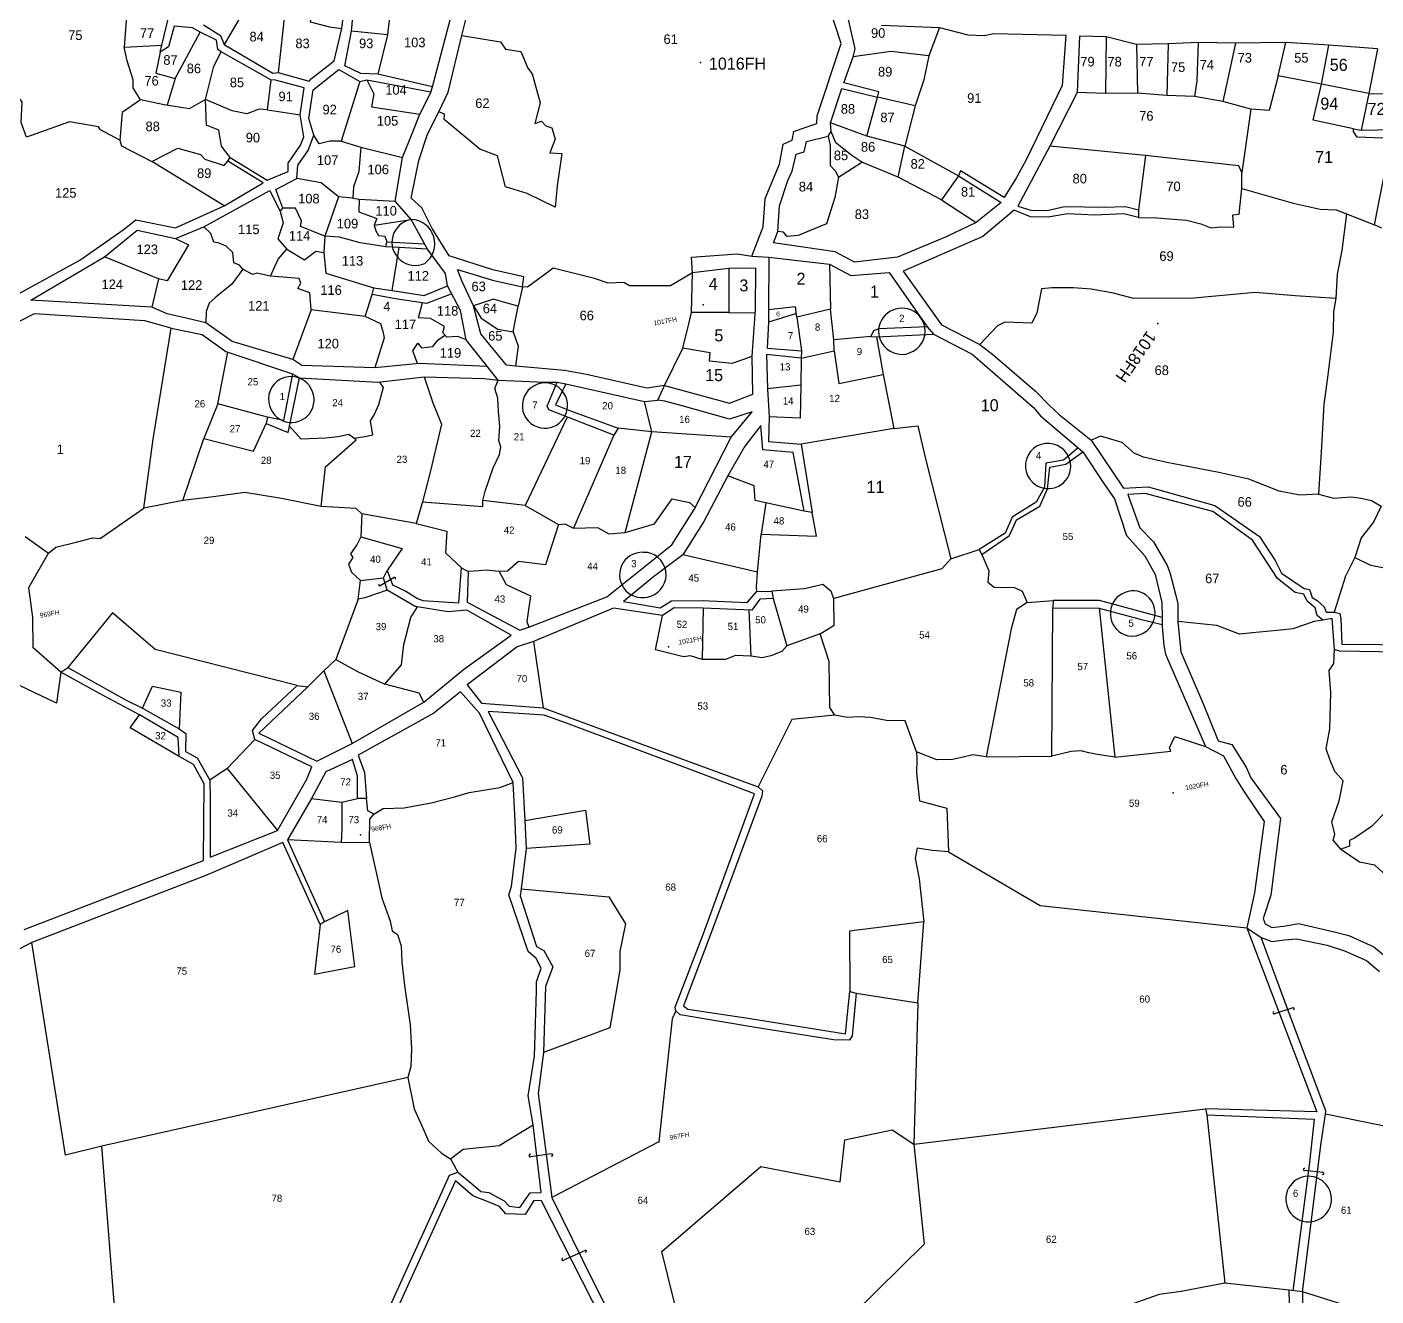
# Model space of a CAD drawing. Extents: x 149058 to 155632, y 177514 to 180719.
# Drawn here: x 153223 to 153784, y 178077 to 178605 of the extents above; entities that cross this region are included whole.
import ezdxf

# ---------------------------------------------------------------- set-up
doc = ezdxf.new("R2010")
doc.units = 0
doc.header["$MEASUREMENT"] = 0
for name, color, linetype in [('BORDER-B', 3, 'CONTINUOUS'), ('LINK', 4, 'CONTINUOUS'), ('NO', 1, 'CONTINUOUS'), ('PARCEL', 6, 'CONTINUOUS'), ('ROAD', 2, 'CONTINUOUS'), ('TRIG-P', 2, 'CONTINUOUS'), ('TRIG-T', 1, 'CONTINUOUS')]:
    doc.layers.add(name, color=color, linetype=linetype)

msp = doc.modelspace()

# ---------------------------------------------------------------- linework, layer by layer
at = {"layer": 'BORDER-B'}
for points in [[(153524.78, 178509.68), (153529.43, 178521.98), (153530.33, 178533.72), (153536.3, 178548), (153537.74, 178556.31), (153541.54, 178557.93), (153542.26, 178561.55), (153545.7, 178562.81), (153551.84, 178564.98), (153552.02, 178568.05), (153561.96, 178598.23), (153557.63, 178611.42)], [(153524.78, 178509.68), (153529.43, 178521.98), (153530.33, 178533.72), (153536.3, 178548), (153537.74, 178556.31), (153541.54, 178557.93), (153542.26, 178561.55), (153545.7, 178562.81), (153551.84, 178564.98), (153552.02, 178568.05), (153561.96, 178598.23), (153557.63, 178611.42)], [(153419.25, 178458.18), (153405.9, 178474.92), (153403.57, 178487.16), (153398.15, 178497.39), (153397.37, 178502.51), (153389.77, 178512.58), (153383.1, 178524.98), (153376.44, 178532.57), (153379.38, 178550.71), (153383.73, 178561.4), (153386.69, 178568.83), (153391.04, 178577.5), (153391.97, 178580.14), (153399.41, 178608.66)], [(153419.25, 178458.18), (153405.9, 178474.92), (153403.57, 178487.16), (153398.15, 178497.39), (153397.37, 178502.51), (153389.77, 178512.58), (153383.1, 178524.98), (153376.44, 178532.57), (153379.38, 178550.71), (153383.73, 178561.4), (153386.69, 178568.83), (153391.04, 178577.5), (153391.97, 178580.14), (153399.41, 178608.66)], [(153222.38, 178393.02), (153232.15, 178386.13), (153235.21, 178388.62), (153243.64, 178390.72), (153250.54, 178392.45), (153253.6, 178392.25), (153271.8, 178404.89), (153275.63, 178433.61), (153283.12, 178479.82), (153296.14, 178477.14), (153305.91, 178470.06), (153333.68, 178460.68), (153336.55, 178459.14), (153369.11, 178457.23), (153388.45, 178459.53), (153413.35, 178458.76), (153419.25, 178458.18), (153438.59, 178457.23), (153443.76, 178457.23), (153447.4, 178456.65), (153480.15, 178449.19), (153485.71, 178449.76), (153488.39, 178455.89), (153496.05, 178471.39), (153498.54, 178481.54), (153499.69, 178486.33), (153500.07, 178502.79), (153499.69, 178509.3), (153518.65, 178510.64), (153524.78, 178509.68), (153531.86, 178509.3), (153557.15, 178506.43), (153565.96, 178501.64), (153581.85, 178502.98), (153597.71, 178480.37), (153600.39, 178477.31), (153616.48, 178468.88), (153641.95, 178446.68), (153644.82, 178443.23), (153660.53, 178430.02), (153662.44, 178428.3), (153671.44, 178414.7), (153675.66, 178408.77), (153680.64, 178393.45), (153688.3, 178385.03), (153692.51, 178377.18), (153695.28, 178365.52), (153695.47, 178359.39), (153695.47, 178355.57), (153696.23, 178347.72), (153696.81, 178344.08), (153713.47, 178305.6), (153720.94, 178301.77), (153726.11, 178292.39), (153729.56, 178286.84), (153737.99, 178274.39), (153733.96, 178244.72), (153731.67, 178234.57), (153730.75, 178230.23), (153736.68, 178226.21), (153741.09, 178224.48), (153746.45, 178225.25), (153751.43, 178225.63), (153764.07, 178222.95), (153771.35, 178220.66), (153780.54, 178216.64), (153785.9, 178212.04)], [(153419.25, 178458.18), (153438.59, 178457.23), (153443.76, 178457.23), (153447.4, 178456.65), (153480.15, 178449.19), (153485.71, 178449.76), (153488.39, 178455.89), (153496.05, 178471.39), (153498.54, 178481.54), (153499.69, 178486.33), (153500.07, 178502.79), (153499.69, 178509.3), (153518.65, 178510.64), (153524.78, 178509.68)], [(153524.78, 178509.68), (153531.86, 178509.3), (153557.15, 178506.43), (153565.96, 178501.64), (153581.85, 178502.98), (153597.71, 178480.37), (153600.39, 178477.31), (153616.48, 178468.88), (153641.95, 178446.68), (153644.82, 178443.23), (153660.53, 178430.02), (153662.44, 178428.3), (153671.44, 178414.7), (153675.66, 178408.77), (153680.64, 178393.45), (153688.3, 178385.03), (153692.51, 178377.18), (153695.28, 178365.52), (153695.47, 178359.39), (153695.47, 178355.57), (153696.23, 178347.72), (153696.81, 178344.08), (153713.47, 178305.6), (153720.94, 178301.77), (153726.11, 178292.39), (153729.56, 178286.84), (153737.99, 178274.39), (153733.96, 178244.72), (153731.67, 178234.57), (153730.75, 178230.23), (153736.68, 178226.21), (153741.09, 178224.48), (153746.45, 178225.25), (153751.43, 178225.63), (153764.07, 178222.95), (153771.35, 178220.66), (153780.54, 178216.64), (153785.9, 178212.04)], [(153283.12, 178479.82), (153272.17, 178482.79), (153226.25, 178485.67), (153208.7, 178476.78), (153202.45, 178471.5), (153142.11, 178441.94), (153113.99, 178427.76), (153083.94, 178426.56), (153053.4, 178414.31), (153043.55, 178415.03), (153010.46, 178416.28), (152955.89, 178424.93), (152949.64, 178424.21)], [(153283.12, 178479.82), (153272.17, 178482.79), (153226.25, 178485.67), (153208.7, 178476.78)], [(153222.38, 178393.02), (153232.15, 178386.13), (153235.21, 178388.62), (153243.64, 178390.72), (153250.54, 178392.45), (153253.6, 178392.25), (153271.8, 178404.89), (153275.63, 178433.61), (153283.12, 178479.82)], [(153283.12, 178479.82), (153296.14, 178477.14), (153305.91, 178470.06), (153333.68, 178460.68), (153336.55, 178459.14), (153369.11, 178457.23), (153388.45, 178459.53), (153413.35, 178458.76), (153419.25, 178458.18)], [(153260.06, 178067.4), (153254.36, 178139.35), (153239.29, 178135.52), (153225.25, 178224.09), (153172.39, 178196.52)], [(153260.06, 178067.4), (153254.36, 178139.35), (153239.29, 178135.52), (153225.25, 178224.09), (153172.39, 178196.52)], [(153780.72, 178070.2), (153753.94, 178078.69), (153748.38, 178079.34), (153721.6, 178082.28), (153703.35, 178078.86), (153694.21, 178077.55), (153678.53, 178072)], [(153780.72, 178070.2), (153753.94, 178078.69), (153748.38, 178079.34), (153721.6, 178082.28), (153703.35, 178078.86), (153694.21, 178077.55), (153678.53, 178072)]]:
    msp.add_lwpolyline(points, dxfattribs=at)
at = {"layer": 'LINK'}
for points in [[(153370.15, 178372.72), (153376.03, 178376.06)], [(153749.8, 178196.96), (153742.21, 178194.34)], [(153441.48, 178136.11), (153432.67, 178134.86)], [(153762.33, 178128.35), (153754.76, 178129.2)], [(153455.45, 178095.97), (153446.52, 178091.88)]]:
    msp.add_lwpolyline(points, dxfattribs=at)
for centre, radius, start, end in [((153376.11, 178375.63), 0.435, 302.4131, 101.2065), ((153369.87, 178372.86), 0.309, 105.3478, 333.2549), ((153742.14, 178194.88), 0.541, 123.679, 277.4492), ((153749.95, 178196.48), 0.496, 303.565, 107.009), ((153432.59, 178135.4), 0.549, 58.4264, 278.2969), ((153441.54, 178135.69), 0.426, 235.6515, 98.3485), ((153754.64, 178129.61), 0.425, 61.9927, 285.3212), ((153762.35, 178127.95), 0.401, 211.6197, 92.0028), ((153455.63, 178095.64), 0.373, 258.3327, 117.9344), ((153446.15, 178092.17), 0.475, 93.037, 321.5824)]:
    msp.add_arc(centre, radius, start, end, dxfattribs=at)
at = {"layer": 'PARCEL'}
for points in [[(153345.65, 178632.49), (153341, 178607.26), (153349.07, 178605.13), (153354.26, 178604.41)], [(153376.19, 178618.74), (153374.25, 178611.62), (153373.17, 178601.8), (153358.25, 178603.36)], [(153282.08, 178609), (153276.81, 178610.95), (153264.7, 178611.44), (153263.66, 178596.75)], [(153326.28, 178610.57), (153315.15, 178614.55), (153305.24, 178597.83)], [(153330.59, 178612.49), (153327.68, 178586.15)], [(153261.87, 178558.05), (153253.8, 178562.28), (153253.01, 178563.57), (153240.89, 178565.65), (153223.02, 178559.2), (153220.74, 178565.36), (153221.19, 178573.84), (153217.71, 178578.51), (153215.53, 178580.4), (153213.74, 178584.36), (153210.17, 178585.26), (153208.58, 178587.14), (153208.08, 178589.62), (153207.12, 178606.34)], [(153602.78, 178604.82), (153598.45, 178593.09), (153596.36, 178583.03), (153592.72, 178572.29), (153577, 178575.82)], [(153284.81, 178583.65), (153295.23, 178602.95)], [(153373.17, 178601.8), (153369.17, 178585.52)], [(153404.07, 178601.54), (153420.26, 178598.89), (153422.32, 178595.8), (153428.68, 178594.94), (153431.61, 178587.89), (153433.32, 178585.66), (153436.76, 178573.46), (153434.53, 178564.87), (153437.28, 178565.9), (153439, 178564.01), (153441.57, 178563.15), (153442.95, 178558.34), (153440.72, 178552.67), (153445.7, 178552.5), (153443.81, 178538.93), (153442.95, 178530.16), (153431.26, 178535.83), (153422.32, 178538.58), (153418.89, 178551.47), (153411.67, 178554.22), (153396.71, 178566.59), (153396.88, 178568.82), (153394.54, 178569.85)], [(153672.19, 178600.99), (153671.94, 178577.35)], [(153710.46, 178598.63), (153709.91, 178582.74), (153708.88, 178576.1)], [(153725.96, 178598.37), (153720.7, 178574.03)], [(153743.74, 178584.82), (153746.99, 178598.63)], [(153297.52, 178574.92), (153290.67, 178571.05), (153280.34, 178572.74), (153270.41, 178574.72), (153267.33, 178579.78), (153267.43, 178583.06), (153264.85, 178591), (153263.66, 178596.75), (153279.31, 178597.52)], [(153278.59, 178594.66), (153276.77, 178585.93), (153284.81, 178583.65), (153281.49, 178572.55)], [(153323.13, 178570.55), (153319.86, 178570.85), (153314.69, 178568.96), (153308.54, 178570.15), (153297.52, 178574.92), (153300.89, 178588.81), (153304.04, 178594.75)], [(153598.45, 178593.09), (153582.66, 178594.82), (153566.97, 178592.63)], [(153684.8, 178597.84), (153685.22, 178577.56)], [(153697.94, 178598.1), (153697.46, 178576.52)], [(153781.5, 178577.35), (153761.79, 178581.29), (153764.86, 178597.58)], [(153785.09, 178596.01), (153781.5, 178577.35), (153795.34, 178577.09)], [(153324.64, 178583.07), (153323.13, 178570.55), (153326.01, 178570.15), (153336.84, 178568.53)], [(153361.71, 178582.42), (153353.96, 178557.51), (153362.1, 178555.03), (153379.38, 178550.71)], [(153364.62, 178583.15), (153367.46, 178577.26), (153366.57, 178571.91), (153386.69, 178568.83)], [(153775.11, 178562.64), (153758.26, 178566.36), (153761.79, 178581.29), (153743.74, 178584.82), (153740, 178570.3), (153732.32, 178570.92), (153720.7, 178574.03), (153708.88, 178576.1), (153697.46, 178576.52), (153685.22, 178577.56), (153671.94, 178577.35), (153660.1, 178577.87)], [(153781.5, 178577.35), (153778.26, 178562.12)], [(153270.41, 178574.72), (153262.77, 178569.56), (153261.87, 178558.05), (153262.57, 178555.67), (153275.08, 178549.12), (153285.9, 178554.67), (153295.33, 178551.99), (153297.22, 178550.11), (153305.26, 178547.43), (153306.77, 178549.3)], [(153307.79, 178550.74), (153304.17, 178555.47), (153302.98, 178562.22), (153297.91, 178564.3), (153297.52, 178574.92)], [(153603.65, 178533.11), (153585.61, 178542.64), (153588.39, 178555.47), (153572.61, 178559.63), (153577, 178575.82)], [(153592.72, 178572.29), (153588.39, 178555.47), (153610.81, 178543.11), (153603.65, 178533.11), (153618.06, 178523.67)], [(153732.32, 178570.92), (153728.59, 178544.58), (153727.34, 178547.27), (153688.54, 178551.63), (153648.8, 178555.55)], [(153572.61, 178559.63), (153557.56, 178565.17)], [(153353.96, 178557.51), (153349.2, 178557.61), (153344.73, 178556.52), (153342.58, 178560.03)], [(153556.47, 178559.62), (153557.35, 178555.82), (153557.35, 178547.5), (153559.43, 178545.24), (153560.81, 178542.64), (153570.53, 178548.88)], [(153585.61, 178542.64), (153570.53, 178548.88), (153566.36, 178551.66), (153559.77, 178556.86), (153557.71, 178561.62)], [(153362.1, 178555.03), (153361.31, 178544.91), (153359.03, 178538.56), (153358.83, 178533.89), (153361.41, 178533.4), (153376.44, 178532.57)], [(153305.23, 178530.66), (153275.08, 178549.12)], [(153688.54, 178551.63), (153685.7, 178529.01)], [(153560.81, 178542.64), (153559.25, 178534.15), (153555.78, 178523.23), (153543.99, 178518.38), (153539.48, 178517.86), (153537.92, 178519.76), (153535.64, 178519.96)], [(153685.7, 178529.01), (153685.59, 178525.86), (153693.31, 178525.7), (153705.56, 178524.67), (153711.57, 178523.22), (153715.72, 178521.56), (153719.67, 178521.97), (153725.27, 178521.76), (153724.85, 178526.95), (153727.55, 178527.16), (153728.59, 178537.94), (153728.59, 178544.58)], [(153352.87, 178534.39), (153345.62, 178540.25), (153335.43, 178542.02)], [(153728.59, 178537.94), (153749.96, 178531.72), (153761.17, 178529.23), (153767.81, 178529.02), (153772.16, 178527.36), (153783.78, 178522.72)], [(153358.83, 178533.89), (153352.87, 178534.39), (153347.16, 178518.07)], [(153361.41, 178533.4), (153361.21, 178528.14), (153368.76, 178525.36), (153367.66, 178522.68), (153383.1, 178524.98)], [(153328.56, 178528.28), (153329.85, 178523.56), (153327.62, 178516.87), (153331.3, 178512.68)], [(153347.16, 178518.07), (153336.94, 178522.06), (153337.39, 178524.48), (153334.93, 178529.71), (153329.7, 178529.66)], [(153772.16, 178527.36), (153770.21, 178512.12), (153768.26, 178502.25), (153767.78, 178492.06), (153750.79, 178493.19), (153734.12, 178494.65), (153708.71, 178492.22), (153683.62, 178492.06), (153675.2, 178494.32), (153665.98, 178495.94), (153658.53, 178496.59), (153649.63, 178496.59), (153645.26, 178496.1), (153643.32, 178486.07), (153641.22, 178481.86), (153630.05, 178482.19), (153626.97, 178480.73), (153619.65, 178472.96)], [(153324.45, 178501.38), (153318.86, 178502.58), (153317.01, 178502.11), (153313.02, 178504.34), (153311.63, 178505.96), (153309.32, 178506.96), (153308.86, 178511.26), (153306.02, 178513.87), (153303.1, 178515.1), (153300.94, 178515.49), (153299.71, 178519.1), (153296.71, 178521.87)], [(153367.66, 178522.68), (153368.36, 178520.3), (153369.45, 178518.31), (153372.03, 178518.02), (153372.97, 178515.73)], [(153285.03, 178517.06), (153290.35, 178514.47), (153281.59, 178499.49), (153277.98, 178500.26), (153275.18, 178488.44)], [(153372.47, 178513.63), (153361.85, 178515.3), (153357.77, 178516.38), (153353.16, 178517.61), (153347.16, 178518.07), (153346.67, 178511.22)], [(153277.98, 178500.26), (153255.47, 178509.5)], [(153341.5, 178487.39), (153340.91, 178494.46), (153335.83, 178496.23), (153337.14, 178498.54), (153336.45, 178500.38), (153324.45, 178501.38), (153327.68, 178508.45), (153331.3, 178512.68), (153338.6, 178508.22), (153343.44, 178511.76), (153346.67, 178511.22), (153347.6, 178502.69), (153367.47, 178496.6)], [(153375.07, 178495.43), (153378.03, 178513.26)], [(153313.02, 178504.34), (153308.38, 178498.02), (153301.77, 178492.64), (153299, 178490.18), (153297.7, 178486.72), (153297.63, 178482.02)], [(153500.07, 178502.79), (153490.99, 178497.43), (153473.93, 178497.43), (153471.49, 178498.72), (153465.04, 178498.44), (153459.3, 178500.44), (153442.09, 178504.74), (153439.22, 178502.45), (153431.47, 178496.86), (153429.34, 178496.97)], [(153515.23, 178504.52), (153515.18, 178486.33), (153526.16, 178486.07)], [(153557.15, 178506.43), (153557.48, 178487.69), (153543.51, 178484.35), (153542.89, 178488.68), (153531.77, 178487.32)], [(153371.18, 178479.09), (153370.41, 178481.55), (153363.95, 178484.54), (153366.79, 178493.82)], [(153429.34, 178496.97), (153427.6, 178488.97), (153422.44, 178490.26), (153417.28, 178491.84), (153408.91, 178489), (153412.11, 178483.96), (153419.14, 178479.37), (153425.45, 178478.22), (153427.6, 178488.97)], [(153767.78, 178492.06), (153766.83, 178486.52), (153766.67, 178478.11), (153764.4, 178460.31), (153762.79, 178448.01), (153761.65, 178428.12), (153760.52, 178410.64), (153752.75, 178410.32), (153744.17, 178411.94), (153731.55, 178416.95), (153719.09, 178419.7), (153706.14, 178422.13), (153697.4, 178423.91), (153687.69, 178426.01), (153683.8, 178427.79), (153678.79, 178432.16), (153669.89, 178434.75), (153665.91, 178433.2)], [(153363.95, 178484.54), (153341.5, 178487.39), (153333.83, 178466.68)], [(153405.9, 178474.92), (153402.39, 178476.24), (153397.86, 178475.94), (153396.24, 178477.86), (153396.94, 178480.39), (153391.09, 178483.78), (153386.09, 178484.08), (153387.82, 178490.25)], [(153515.18, 178486.33), (153499.69, 178486.33)], [(153545.23, 178467.26), (153559.09, 178470.26), (153558.84, 178474.96), (153557.48, 178487.69)], [(153543.3, 178485.81), (153531.77, 178482.25)], [(153543.51, 178484.35), (153545.45, 178470.35)], [(153371.18, 178479.09), (153371.87, 178475.78), (153367.96, 178463.25)], [(153385.73, 178465), (153383.71, 178470.25), (153385.86, 178473.55), (153387.4, 178471.63), (153392.09, 178472.17), (153394.32, 178474.86), (153397.07, 178476.88)], [(153425.45, 178478.22), (153427.6, 178472.2), (153426.42, 178463.92)], [(153574.23, 178476.25), (153558.84, 178474.96)], [(153576.68, 178476.19), (153579.37, 178460.5), (153583.82, 178438), (153593.84, 178439.11), (153596.93, 178425.88)], [(153302.6, 178448.2), (153306.72, 178469.78)], [(153524.93, 178468.14), (153522.6, 178467.17), (153516.42, 178465.07), (153507.15, 178466.06), (153507.39, 178469.52), (153496.05, 178471.39)], [(153559.09, 178470.26), (153560.94, 178456.66), (153579.37, 178460.5)], [(153545.23, 178467.26), (153545.11, 178456.05), (153544.87, 178442.32), (153531.99, 178442.79)], [(153388.45, 178459.53), (153392.04, 178448.68), (153395.61, 178439.85), (153391.15, 178420.4), (153387.74, 178407.47), (153412.79, 178405.53), (153412.91, 178407.97)], [(153430.42, 178406.02), (153412.91, 178407.97), (153413.8, 178411.86), (153417.2, 178421.58), (153419.8, 178427.18), (153420.28, 178430.18), (153419.47, 178433.01), (153419.95, 178438.89), (153419.38, 178445.13), (153419.06, 178450.64), (153417.84, 178454.69), (153419.25, 178458.18)], [(153369.81, 178457.31), (153371.35, 178455.1), (153369.41, 178447.89), (153367.68, 178443.86), (153365.95, 178441.19), (153366.96, 178435.22), (153363.93, 178434.5), (153359.25, 178433.89)], [(153545.11, 178456.05), (153531.33, 178454.47)], [(153323.27, 178442.73), (153302.6, 178448.2), (153296.84, 178433.9)], [(153516.11, 178434.41), (153483.23, 178436.59), (153480.15, 178449.19)], [(153447.77, 178442.41), (153430.42, 178406.02), (153444.28, 178398), (153446.96, 178398.32), (153450.64, 178396.47)], [(153288.08, 178407.97), (153296.84, 178433.9), (153317.43, 178428.55), (153322.7, 178440.06)], [(153385.14, 178398.48), (153362.52, 178402.53), (153360.13, 178404.72), (153345.54, 178405.54), (153347.4, 178422.07), (153360.13, 178433.25), (153357.13, 178435.44), (153352.67, 178434.47), (153347.32, 178433.98), (153337.27, 178433.58), (153332.48, 178438.93)], [(153467.34, 178435.21), (153450.64, 178396.47), (153460.53, 178396.79), (153465.23, 178394.2), (153472.05, 178394.77), (153483.23, 178436.59)], [(153483.23, 178436.59), (153469.13, 178438.13)], [(153583.82, 178438), (153545.23, 178431.54)], [(153596.93, 178425.88), (153607.6, 178383.74), (153619.38, 178387.59)], [(153530.53, 178407.11), (153526.2, 178408.1), (153525.7, 178414.15), (153514.79, 178418.32)], [(153345.54, 178405.54), (153329.08, 178408.86), (153313.81, 178411.37), (153300.76, 178409.51), (153288.08, 178407.97), (153271.8, 178404.89)], [(153387.74, 178407.47), (153385.14, 178398.48), (153397.87, 178395.23), (153397.31, 178386.24), (153403.95, 178380.04)], [(153472.05, 178394.77), (153484.21, 178398.33), (153491.59, 178408.79), (153498.8, 178407.17), (153501.23, 178405.18)], [(153760.52, 178410.64), (153766.76, 178408.94), (153774.2, 178409.59), (153778.09, 178408.94), (153782.62, 178407.97), (153786.67, 178405.71), (153783.43, 178399.08), (153778.25, 178392.44), (153775.66, 178384.35), (153771.78, 178376.59), (153767.01, 178361.61)], [(153362.52, 178402.53), (153362.13, 178392.93), (153379.29, 178388.06), (153373.07, 178378.94)], [(153527.17, 178378.26), (153528.66, 178393.96), (153551.66, 178393.22), (153549.86, 178403.1)], [(153546.55, 178403.54), (153530.53, 178407.11), (153528.66, 178393.96)], [(153444.28, 178398), (153438.89, 178381.24), (153427.69, 178382.69), (153423.12, 178378.58), (153419.69, 178378.43), (153414.21, 178379.11), (153411.39, 178378.81), (153406.81, 178378.5)], [(153362.13, 178392.93), (153360.47, 178389.58), (153357.84, 178385.79), (153358.73, 178384.36), (153356.99, 178381.54), (153358.28, 178378.26), (153361.95, 178374.77), (153371.52, 178375.85)], [(153237.27, 178336.6), (153225.78, 178346.68), (153225.58, 178359.33), (153224.02, 178371.82), (153232.15, 178386.13)], [(153526.87, 178370.15), (153526.68, 178372.08), (153527.17, 178378.26), (153496.04, 178385.46)], [(153620.42, 178385.57), (153623.43, 178378.8), (153622.94, 178373.98), (153625.66, 178372), (153634.07, 178371.88), (153637.28, 178370.27), (153639.38, 178365.57), (153650.11, 178366.39)], [(153775.66, 178384.35), (153782.13, 178381.12), (153816.45, 178374.65), (153847.84, 178370.44), (153872.77, 178367.37), (153871.15, 178373.52), (153866.46, 178376.27), (153864.84, 178380.15), (153867.62, 178386.71)], [(153607.6, 178383.74), (153603.77, 178379.66), (153558.87, 178367.3), (153557.76, 178370.15), (153554.3, 178373.11), (153546.75, 178371.26), (153533.14, 178370.3)], [(153373.07, 178370.78), (153363.83, 178367.58), (153360.92, 178366.91), (153361.95, 178374.77)], [(153419.69, 178378.43), (153422.51, 178373.1), (153432.65, 178368.3), (153431.2, 178357.71), (153431.96, 178355.35)], [(153360.92, 178366.91), (153351.66, 178341.82), (153360.78, 178336.91), (153372.05, 178331.53), (153379.02, 178339.66), (153380, 178348.15), (153382.87, 178359.35), (153385.69, 178363.8)], [(153504.49, 178363.17), (153504.05, 178341.91)], [(153533.71, 178367.3), (153539.34, 178347.56)], [(153622.2, 178301.32), (153616.76, 178302.19), (153612.18, 178301.08), (153608.22, 178300.21), (153601.67, 178300.09), (153593.26, 178303.43), (153588.56, 178316.28), (153580.77, 178316.41), (153574.21, 178317.77), (153569.14, 178318.01), (153564.57, 178317.77), (153559.25, 178318.76), (153557.27, 178321.85), (153556.9, 178341.01), (153553.19, 178352.5), (153559, 178356.09), (153558.87, 178367.3)], [(153639.38, 178365.57), (153634.93, 178362.61), (153632.71, 178354.69), (153622.2, 178301.32), (153649.65, 178301.57), (153650.04, 178363.38)], [(153669.3, 178363.22), (153675.76, 178301.23), (153699.03, 178303.78), (153698.48, 178305.11), (153700.8, 178309.87), (153713.47, 178305.6)], [(153335.57, 178331.1), (153276.54, 178345.96), (153258.81, 178361.3), (153240.14, 178338.59)], [(153553.19, 178352.5), (153539.34, 178347.56), (153537.19, 178345.25), (153532.74, 178343.4), (153529.03, 178342.53), (153524.33, 178343.27), (153518.02, 178343.52), (153513.82, 178341.91), (153504.05, 178341.91), (153499.22, 178343.4), (153496.38, 178343.02), (153484.63, 178345.87), (153487.67, 178360.18)], [(153523.49, 178362.5), (153524.33, 178343.27)], [(153762.32, 178358.26), (153758.7, 178357.62), (153749.9, 178354.69), (153744.66, 178354.06), (153733.13, 178353.01), (153727.68, 178352.39), (153718.25, 178355.95), (153702.02, 178357.61)], [(153433.87, 178349.29), (153438, 178321.79)], [(153769.81, 178262.94), (153766.66, 178266.71), (153767.29, 178269.22), (153766.03, 178274.25), (153769.18, 178283.05), (153770.85, 178291.43), (153767.29, 178295.2), (153765.19, 178300.22), (153763.73, 178304.62), (153765.19, 178313), (153765.61, 178328.09), (153764.99, 178337.3), (153766.87, 178340.24), (153767.13, 178346.04)], [(153351.66, 178341.82), (153346.64, 178337.17), (153339.98, 178330.43)], [(153237.27, 178336.6), (153235.48, 178323.66), (153220.14, 178330.99), (153211.65, 178334.59), (153206.08, 178334.93), (153197.73, 178329.3), (153187.55, 178330.45), (153172.16, 178316.12)], [(153346.64, 178337.17), (153358.51, 178306.84)], [(153271.24, 178321.61), (153275.44, 178330.83), (153287.24, 178328.26), (153286.46, 178313.01)], [(153388.29, 178324.04), (153386.3, 178327.9), (153372.05, 178331.53)], [(153286.5, 178301.43), (153266.11, 178313.46), (153269.96, 178318.85)], [(153559.25, 178318.76), (153541.39, 178316.9), (153527.43, 178288.93)], [(153317.93, 178308.61), (153306.46, 178296.47), (153299.25, 178291.62)], [(153593.26, 178303.43), (153593.48, 178300.32), (153593.28, 178294.5), (153594.49, 178283.05), (153605.94, 178280.04), (153606.54, 178261.77), (153644.71, 178239.48), (153730.75, 178230.23)], [(153675.76, 178301.23), (153667.79, 178302.45), (153665.02, 178303.01), (153661.81, 178303.89), (153657.6, 178303.56), (153649.65, 178301.57)], [(153306.46, 178296.47), (153327.48, 178270.68)], [(153367.46, 178277.55), (153371.35, 178279.81), (153380.15, 178280.08), (153391.33, 178282.19), (153401.03, 178284.72), (153407.19, 178286.54), (153419.97, 178288.62), (153425.46, 178290.71)], [(153354.13, 178282.53), (153354.13, 178271.3), (153353.95, 178265.77), (153331.59, 178266.87)], [(153341.57, 178283.97), (153354.13, 178282.53), (153360.67, 178283.97)], [(153353.95, 178265.77), (153359.39, 178265.86), (153365.73, 178265.68), (153365.82, 178275.37), (153367.46, 178277.55), (153365.01, 178278.91), (153364.52, 178283.97)], [(153430.31, 178274.86), (153455.52, 178279.21), (153457.31, 178265), (153430.88, 178263.17)], [(153789.09, 178279.07), (153782.59, 178272.36), (153775.46, 178267.54), (153773.37, 178266.5), (153773.37, 178264.19), (153769.81, 178262.94), (153777.56, 178257.7), (153783.85, 178256.44), (153789.3, 178251.41)], [(153365.73, 178265.68), (153370.78, 178242.73), (153374.32, 178232.98), (153375.16, 178228.94), (153377.34, 178227.43), (153378.86, 178222.72), (153379.19, 178215.99), (153380.2, 178206.24), (153382.56, 178189.76), (153383.23, 178179.84), (153382.89, 178172.44), (153381.72, 178167.9), (153254.36, 178139.35)], [(153606.54, 178261.77), (153599.97, 178262.38), (153593.54, 178263.38), (153592.74, 178259.16), (153594.34, 178250.53), (153596.35, 178232.66), (153565.36, 178228.74), (153565.49, 178203.64)], [(153428.74, 178246.41), (153465.31, 178243.08), (153472.21, 178231.91), (153469.86, 178220.33), (153469.86, 178212.61), (153465.73, 178188.56), (153438.15, 178178.3)], [(153345.24, 178231.59), (153342.82, 178210.86), (153359.64, 178214.13), (153356.67, 178237.34), (153346.95, 178232.73)], [(153568.23, 178203.06), (153593.89, 178199.02), (153596.35, 178232.66)], [(153493.11, 178195.65), (153491.66, 178192.28), (153486.01, 178141.13), (153441.57, 178117.92)], [(153593.89, 178199.02), (153592.22, 178140.1)], [(153381.72, 178167.9), (153384.31, 178154.91), (153388.17, 178146.32), (153390.28, 178141.47), (153395.64, 178136.49), (153399.37, 178134.13), (153404.72, 178138.11), (153419.66, 178139.61), (153433.84, 178148.17)], [(153592.22, 178140.1), (153713.58, 178154.9)], [(153714.14, 178152.4), (153721.6, 178082.28)], [(153811.69, 178142.8), (153763.39, 178152.62)], [(153494.9, 178064.53), (153487.36, 178095.52), (153528.54, 178130.86), (153561.49, 178124.44), (153563.49, 178141.91), (153583.18, 178146.12), (153592.22, 178140.1), (153596.44, 178098.53), (153557.27, 178059.84)], [(153399.37, 178134.13), (153402.48, 178128.5)]]:
    msp.add_lwpolyline(points, dxfattribs=at)
for centre, radius, start, end in [((153384.7, 178515.47), 9.64, 99.5272, 294.4069), ((153382.73, 178514.87), 10.12, 306.0446, 87.8896), ((153587.23, 178478.24), 9.82, 38.2031, 157.7864), ((153587.18, 178478.53), 9.67, 159.2513, 40.3249), ((153333.05, 178450.26), 9.37, 35.4233, 199.7381), ((153333.23, 178449.91), 9.43, 197.3322, 37.8292), ((153438.7, 178447.54), 9.43, 23.7183, 250.8387), ((153438.68, 178447.56), 9.45, 251.0363, 23.5207), ((153647.9, 178422.49), 9.34, 52.9034, 227.9205), ((153648.12, 178422.3), 9.35, 226.1552, 54.6687), ((153479.21, 178377.03), 9.45, 87.5634, 291.9575), ((153479.75, 178377.12), 9.34, 288.6366, 90.8843), ((153683.41, 178360.93), 9.48, 54.8904, 247.0283), ((153683.02, 178361.15), 9.53, 249.6861, 52.2327), ((153756.42, 178117.33), 9.48, 24.0196, 204.0674), ((153756.45, 178117.28), 9.48, 203.6794, 24.4075)]:
    msp.add_arc(centre, radius, start, end, dxfattribs=at)
at = {"layer": 'ROAD'}
for points in [[(153391.97, 178580.14), (153369.17, 178585.52), (153362.07, 178585.7), (153355.51, 178588.97), (153358.25, 178603.36), (153359.7, 178619.74), (153360.98, 178632.85), (153371.72, 178635.03), (153378.64, 178635.76), (153384.84, 178635.94), (153401.11, 178637.49)], [(153296.63, 178606.03), (153303.7, 178601.52), (153305.24, 178597.83), (153325.43, 178585.85), (153327.68, 178586.15), (153340.6, 178582.57), (153341.62, 178583.59), (153351.05, 178591.07), (153354.26, 178604.41), (153356.21, 178621.32)], [(153488.39, 178455.89), (153481.07, 178454.78), (153455.98, 178460.42), (153446.84, 178462.17), (153426.42, 178463.92), (153422.72, 178464.31), (153412.03, 178477.33), (153408.91, 178489), (153404.05, 178499.5), (153402.3, 178504.16), (153416.89, 178499.69), (153421.17, 178498.72), (153429.34, 178496.97), (153429.92, 178501.05), (153417.08, 178503.97), (153398.8, 178509.8), (153391.8, 178521.27), (153387.52, 178529.82), (153383.05, 178533.91), (153386.16, 178549.46), (153389.87, 178560.52), (153394.54, 178569.85), (153398.43, 178578.02), (153404.07, 178601.54), (153408.35, 178618.84)], [(153212.92, 178490.27), (153245.2, 178508.09), (153263.21, 178520.72), (153268.44, 178524.82), (153285.04, 178521.54), (153305.23, 178530.66), (153321.42, 178540.18), (153306.77, 178549.3), (153307.79, 178550.74), (153323.17, 178541.31), (153331.88, 178545), (153331.88, 178548.48), (153337, 178555.96), (153338.33, 178559.44), (153336.84, 178568.53), (153338.48, 178579.8), (153326.59, 178582.97), (153324.64, 178583.07), (153304.04, 178594.75), (153302.61, 178595.67), (153301.99, 178599.57), (153295.23, 178602.95), (153292.05, 178604.69), (153284.47, 178605.41), (153282.08, 178596.81), (153278.59, 178594.66), (153279.31, 178597.52), (153282.08, 178609)], [(153578.7, 178605.9), (153602.78, 178604.82), (153614.67, 178601.89), (153621.46, 178601.58), (153625.47, 178602.35), (153655.42, 178601.74), (153653.87, 178580.75), (153638.9, 178549.74), (153634.89, 178542.49), (153629.79, 178534.16), (153611.58, 178545.27), (153610.81, 178543.11), (153628.56, 178532), (153618.06, 178523.67), (153605.56, 178517.8), (153585.34, 178509.32), (153567.43, 178507.16), (153559.41, 178511.48), (153533.78, 178515.33), (153535.64, 178519.96), (153536.25, 178530.61), (153539.8, 178541.26), (153541.5, 178545.11), (153543.2, 178552.21), (153546.6, 178553.14), (153547.52, 178557.46), (153556.47, 178559.62), (153557.71, 178561.62), (153557.56, 178565.17), (153562.19, 178579.52), (153577, 178575.82), (153577.62, 178578.13), (153563.11, 178581.83), (153566.97, 178592.63), (153567.74, 178596.03), (153564.66, 178609.45)], [(153785.09, 178596.01), (153764.86, 178597.58), (153746.99, 178598.63), (153725.96, 178598.37), (153710.46, 178598.63), (153697.94, 178598.1), (153684.8, 178597.84), (153672.19, 178600.99), (153661.15, 178601.25), (153660.1, 178577.87), (153648.8, 178555.55), (153635.39, 178530.59), (153640.91, 178528.9), (153647.64, 178528.68), (153654.9, 178530.42), (153671.5, 178530.09), (153680.28, 178530.42), (153685.7, 178529.01), (153685.59, 178525.86), (153679.52, 178527.38), (153667.27, 178526.73), (153656.09, 178527.38), (153648.07, 178525.97), (153640.69, 178526.08), (153633.97, 178528.79), (153620.85, 178517.84), (153587.77, 178503.42), (153603.71, 178481.09), (153619.65, 178472.96), (153625.08, 178468.84), (153642.77, 178453.49), (153648.66, 178447.6), (153652.81, 178443.67), (153665.91, 178433.2), (153679.45, 178413.12), (153689.71, 178413.77), (153717.44, 178405.91), (153736, 178393.04), (153742.55, 178383), (153745.17, 178377.76), (153754.56, 178371.43), (153756.74, 178370.99), (153757.84, 178367.72), (153760.02, 178366.41), (153762.86, 178363.79), (153763.73, 178361.61), (153767.01, 178361.61), (153769.41, 178360.95), (153769.85, 178358.77), (153770.28, 178348.3), (153818.32, 178347.86)], [(153340.24, 178553.7), (153342.58, 178560.03), (153340.4, 178566.95), (153342.22, 178578.96), (153352.96, 178587.34), (153361.71, 178582.42), (153364.62, 178583.15), (153391.26, 178578.13)], [(153786.93, 178521.4), (153783.78, 178522.72), (153790.87, 178558.7), (153776.68, 178559.23), (153775.11, 178561.59), (153775.11, 178562.64), (153778.26, 178562.12), (153792.45, 178562.38)], [(153414.74, 178463.83), (153386.52, 178465.08), (153367.96, 178463.25), (153337.49, 178464.16), (153333.83, 178466.68), (153308.63, 178474.24), (153297.63, 178482.02), (153289.38, 178483.86), (153281.59, 178485.69), (153275.18, 178488.44), (153224.78, 178491.41), (153255.47, 178509.5), (153268.99, 178520.5), (153285.03, 178517.06), (153296.71, 178521.87), (153324.2, 178536.98), (153328.56, 178528.28), (153329.7, 178529.66), (153326.72, 178537.44), (153335.43, 178542.02), (153335.89, 178547.52), (153340.24, 178553.7)], [(153389.77, 178512.58), (153378.03, 178513.26), (153372.47, 178513.63), (153372.97, 178515.73), (153388.54, 178514.87)], [(153531.86, 178509.3), (153531.77, 178487.32), (153531.77, 178482.25), (153531.11, 178471.45), (153545.45, 178470.35), (153545.23, 178467.26), (153530.89, 178468.8), (153531.33, 178454.47), (153531.99, 178442.79), (153531.77, 178432.65), (153545.23, 178431.54), (153549.86, 178403.1), (153546.55, 178403.54), (153541.92, 178428.02), (153529.34, 178429.12), (153528.46, 178439.26), (153521.85, 178430.66), (153514.79, 178418.32), (153504.86, 178399.35), (153496.04, 178385.46), (153483.91, 178376.21), (153471.34, 178366.06), (153486.67, 178363.31), (153491.38, 178366.31), (153504.06, 178366.45), (153522.88, 178365.59), (153526.87, 178370.15), (153533.14, 178370.3), (153533.71, 178367.3), (153528.15, 178367.02), (153524.73, 178362.46), (153524.73, 178362.46), (153504.49, 178363.17), (153492.52, 178363.31), (153487.67, 178360.18), (153467.28, 178363.17), (153433.87, 178349.29), (153427.17, 178347.15), (153406.35, 178331.34), (153412.34, 178323.64), (153438, 178321.79), (153497.44, 178299.85), (153527.43, 178288.93), (153529.15, 178287.22), (153529, 178284.94), (153508.76, 178230.8), (153496.35, 178197.8), (153498.21, 178196.37), (153524.01, 178192.53), (153563.78, 178186.11), (153565.49, 178203.64), (153568.23, 178203.06), (153566.52, 178185.25), (153565.38, 178183.4), (153565.38, 178183.4), (153558.68, 178183.54), (153527.17, 178188.53), (153494.96, 178193.94), (153493.11, 178195.65), (153492.82, 178197.22), (153504.65, 178227.85), (153525.88, 178285.94), (153499.51, 178295.91), (153447.7, 178315.32), (153438.44, 178318.74), (153415.06, 178320.17), (153429.32, 178292.67), (153430.31, 178274.86), (153430.88, 178263.17), (153428.74, 178246.41), (153428.45, 178243.56), (153435.15, 178222.47), (153438.29, 178220.76), (153442, 178213.92), (153438.86, 178205.8), (153438.15, 178178.3), (153435.86, 178161.23), (153441.57, 178117.92), (153458.67, 178083.29), (153469.52, 178061.54)], [(153488.39, 178455.89), (153515.45, 178448.52), (153525.15, 178452.27), (153524.93, 178468.14), (153526.26, 178487.54), (153526.48, 178504.74), (153515.23, 178504.52), (153500.07, 178502.79)], [(153399.91, 178494.06), (153389.45, 178490), (153376.55, 178491.97), (153366.79, 178493.82), (153367.47, 178496.6), (153375.07, 178495.43), (153388.4, 178493.39), (153398.15, 178497.39)], [(153597.71, 178480.37), (153577.6, 178479.5), (153575.33, 178478.64), (153574.23, 178476.25), (153576.68, 178476.19), (153600.39, 178477.31)], [(153333.68, 178460.68), (153329.92, 178441.32), (153323.27, 178442.73), (153322.7, 178440.06), (153331.87, 178436.37), (153332.48, 178438.93), (153336.55, 178459.14)], [(153447.4, 178456.65), (153443.08, 178447.91), (153449.37, 178445.4), (153469.13, 178438.13), (153467.34, 178435.21), (153440.29, 178445.75), (153439.66, 178447.35), (153443.76, 178457.23)], [(153222.09, 178229.55), (153296.64, 178258.22), (153296.86, 178290.18), (153292.45, 178298.12), (153286.5, 178301.43), (153286.06, 178309.37), (153269.96, 178318.85), (153253.41, 178327.66), (153237.27, 178336.6), (153240.14, 178338.59), (153264.18, 178325.14), (153271.24, 178321.61), (153286.46, 178313.01), (153289.32, 178311.03), (153289.1, 178303.53), (153293.96, 178300.88), (153299.25, 178291.62), (153299.47, 178284.13), (153299.47, 178259.66), (153327.48, 178270.68), (153339.61, 178292.07), (153341.75, 178297.14), (153317.93, 178308.61), (153317.04, 178312.36), (153320.79, 178317.21), (153335.57, 178331.1), (153339.98, 178330.43), (153319.69, 178311.25), (153343.73, 178299.57), (153358.51, 178306.84), (153388.29, 178324.04), (153404.83, 178337.71), (153424.68, 178352.04), (153406.15, 178362.4), (153398.43, 178361.74), (153384.76, 178363.95), (153373.07, 178370.78), (153371.52, 178375.85), (153373.07, 178378.94), (153375.27, 178372.99), (153380.79, 178370.34), (153385.64, 178367.25), (153387.85, 178366.37), (153402.84, 178365.49), (153403.95, 178380.04), (153406.81, 178378.5), (153406.37, 178365.71), (153428.21, 178354.02), (153431.96, 178355.35), (153464.38, 178367.91), (153491.51, 178389.52), (153500.77, 178404.29), (153516.11, 178434.41), (153524.93, 178444.99), (153515.45, 178441.91), (153495.82, 178447.42), (153488.54, 178449.4), (153485.71, 178449.76)], [(153660.53, 178430.02), (153654.48, 178424.78), (153647.09, 178423.62), (153646.48, 178413.6), (153643.05, 178407.36), (153633.13, 178401.16), (153630.2, 178394.44), (153619.38, 178387.59), (153620.42, 178385.57), (153631.91, 178393.4), (153634.91, 178400), (153644.57, 178405.74), (153647.75, 178412.95), (153648.74, 178421.91), (153655.4, 178423.13), (153662.44, 178428.3)], [(153819.09, 178344.51), (153769.31, 178345.38), (153767.13, 178346.04), (153766.25, 178358.91), (153762.32, 178358.26), (153760.02, 178360.17), (153759.12, 178363.33), (153755.8, 178366.19), (153754.45, 178369.06), (153750.83, 178369.81), (153743.45, 178375.53), (153733.05, 178391.49), (153716.63, 178403.39), (153688.46, 178410.92), (153681.23, 178410.47), (153686.2, 178396.61), (153691.92, 178390.89), (153697.5, 178380.95), (153698.7, 178378.09), (153701.11, 178368.45), (153702.02, 178364.99), (153702.02, 178357.61), (153703.22, 178345.11), (153712.71, 178323.12), (153718.79, 178308.08), (153724.52, 178306.43), (153730.39, 178297.09), (153732.35, 178292.57), (153744.71, 178275.71), (153740.64, 178243.78), (153737.47, 178234.14), (153738.38, 178231.88), (153741.09, 178230.38), (153746.97, 178230.98), (153752.24, 178232.03), (153766.55, 178228.72), (153773.18, 178227.06), (153783.58, 178222.24), (153790.51, 178216.67)], [(153695.47, 178359.39), (153669.37, 178366.39), (153650.11, 178366.39), (153650.04, 178363.38), (153669.3, 178363.22), (153686.35, 178358.65), (153695.47, 178356.39)], [(153366.67, 178056.14), (153394.75, 178117.7), (153398.92, 178127.22), (153402.48, 178128.5), (153408.9, 178123.23), (153412.03, 178120.53), (153415.31, 178120.1), (153421.73, 178116.54), (153423.86, 178114.4), (153428.28, 178113.83), (153432.56, 178119.96), (153437.12, 178120.1), (153433.84, 178148.17), (153431.7, 178160.28), (153434.41, 178176.81), (153435.13, 178204.02), (153435.15, 178207.67), (153437.14, 178213.37), (153435.01, 178217.5), (153431.73, 178220.35), (153423.74, 178243.86), (153424.74, 178247.43), (153426.74, 178263.38), (153426.32, 178274.75), (153425.46, 178290.71), (153411.49, 178319.49), (153403.51, 178328.47), (153392.46, 178319.59), (153360.95, 178302.06), (153363.66, 178294.79), (153364.52, 178283.97), (153360.67, 178283.97), (153360.67, 178293.37), (153358.67, 178300.21), (153347.55, 178295.08), (153341.57, 178283.97), (153331.59, 178266.87), (153346.95, 178232.73), (153345.24, 178231.59), (153329.7, 178265.65), (153297.63, 178251.97), (153225.25, 178224.09)], [(153730.75, 178230.23), (153759.77, 178153.67), (153713.58, 178154.9), (153714.14, 178152.4), (153758.76, 178150.61), (153756.85, 178132.56), (153749.79, 178079.18)], [(153753.94, 178078.69), (153761.57, 178140.78), (153763.39, 178152.62), (153763.61, 178154.07), (153748.93, 178193.18), (153736.68, 178226.21)], [(153467.23, 178057.65), (153437.29, 178116.61), (153434.01, 178116.75), (153430.45, 178110.91), (153422.46, 178111.19), (153419.76, 178114.19), (153415.05, 178116.18), (153408.64, 178118.6), (153401.51, 178124.87), (153396.46, 178114.13), (153369.95, 178055.72)], [(153750.17, 178010.53), (153748.38, 178079.34)], [(153753.94, 178078.69), (153754.89, 178013.2)]]:
    msp.add_lwpolyline(points, dxfattribs=at)
at = {"layer": 'TRIG-P'}
for p in [(153503.42, 178590.37), (153504.56, 178489.5), (153693.73, 178481.76), (153225.58, 178359.33), (153490.04, 178347.16), (153700.12, 178286.34), (153361.99, 178268.87), (153486.01, 178141.13)]:
    msp.add_point(p, dxfattribs=at)

# ---------------------------------------------------------------- texts
at = {"layer": 'NO'}
for s, height, p in [('77', 4, (153270.21, 178600.55)), ('90', 4, (153574.36, 178600.58)), ('75', 4, (153240.34, 178599.67)), ('84', 4, (153315.78, 178599.09)), ('83', 4, (153334.88, 178596.27)), ('93', 4, (153361.37, 178596.27)), ('103', 4, (153380.07, 178596.66)), ('61', 4, (153488.02, 178598)), ('87', 4, (153279.93, 178589.36)), ('79', 4, (153661.43, 178588.66)), ('78', 4, (153672.72, 178588.66)), ('73', 4, (153726.89, 178590.27)), ('55', 4, (153750.43, 178590.27)), ('86', 4, (153289.67, 178585.85)), ('89', 4, (153577.27, 178584.47)), ('77', 4, (153685.94, 178588.66)), ('75', 4, (153699.16, 178586.4)), ('74', 4, (153711.09, 178587.37)), ('56', 5, (153765.23, 178586.84)), ('76', 4, (153272.07, 178580.71)), ('85', 4, (153307.59, 178580.01)), ('91', 4, (153327.85, 178574.18)), ('104', 4, (153372.27, 178576.9)), ('91', 4, (153614.35, 178573.51)), ('92', 4, (153346.16, 178568.72)), ('62', 4, (153409.71, 178571.38)), ('88', 4, (153561.79, 178569)), ('94', 5, (153761.3, 178570.7)), ('72', 5, (153780.94, 178568.52)), ('88', 4, (153272.53, 178561.72)), ('105', 4, (153368.76, 178564.05)), ('87', 4, (153578.23, 178565.45)), ('76', 4, (153685.94, 178566.09)), ('90', 4, (153314.22, 178557.05)), ('85', 4, (153558.89, 178549.66)), ('86', 4, (153570.17, 178553.2)), ('71', 5, (153759.12, 178548.44)), ('107', 4, (153343.83, 178547.7)), ('106', 4, (153364.86, 178543.81)), ('82', 4, (153590.81, 178546.11)), ('89', 4, (153293.96, 178542.25)), ('80', 4, (153658.21, 178539.99)), ('125', 4, (153234.88, 178534.04)), ('84', 4, (153544.32, 178536.64)), ('81', 4, (153611.77, 178534.51)), ('70', 4, (153697.22, 178536.76)), ('108', 4, (153336.03, 178531.66)), ('110', 4, (153368.16, 178526.61)), ('83', 4, (153567.59, 178525.16)), ('115', 4, (153311.04, 178518.88)), ('114', 4, (153332.16, 178516.2)), ('109', 4, (153352.09, 178521.26)), ('123', 4, (153268.79, 178510.55)), ('113', 4, (153354.18, 178505.8)), ('69', 4, (153694.32, 178507.75)), ('112', 4, (153381.54, 178499.56)), ('2', 5, (153543.37, 178497.81)), ('124', 4, (153254.22, 178495.99)), ('122', 4, (153287.24, 178495.69)), ('116', 4, (153345.25, 178493.61)), ('63', 4, (153408.14, 178495.12)), ('4', 5, (153506.85, 178495.69)), ('3', 5, (153519.59, 178495.05)), ('1', 5, (153573.94, 178492.51)), ('121', 4, (153315.2, 178487.07)), ('4', 4, (153371.43, 178486.77)), ('118', 4, (153393.74, 178484.99)), ('64', 4, (153412.84, 178485.95)), ('66', 4, (153453.12, 178483.04)), ('6', 2, (153534.87, 178484.66)), ('117', 4, (153376.19, 178479.34)), ('8', 3, (153551.01, 178478.71)), ('2', 3, (153586.05, 178482.32)), ('120', 4, (153344.06, 178471.31)), ('65', 4, (153415.08, 178474.54)), ('5', 5, (153509.19, 178474.25)), ('7', 3, (153539.76, 178475.1)), ('119', 4, (153394.93, 178467.45)), ('9', 3, (153568.42, 178468.52)), ('13', 3, (153536.36, 178462.16)), ('68', 4, (153692.33, 178460.24)), ('25', 3, (153314.97, 178455.95)), ('15', 5, (153505.36, 178457.7)), ('1', 3, (153328.35, 178449.79)), ('26', 3, (153292.89, 178446.82)), ('24', 3, (153350.22, 178447.25)), ('7', 3, (153433.39, 178446.24)), ('20', 3, (153462.53, 178445.97)), ('14', 3, (153537.64, 178447.94)), ('12', 3, (153556.96, 178449)), ('10', 5, (153620.02, 178445.18)), ('16', 3, (153494.54, 178440.3)), ('27', 3, (153307.54, 178436.42)), ('22', 3, (153407.54, 178434.51)), ('21', 3, (153425.74, 178433.08)), ('1', 4, (153235.6, 178427.32)), ('28', 3, (153320.49, 178423.27)), ('23', 3, (153376.97, 178423.69)), ('19', 3, (153453.13, 178423.11)), ('17', 5, (153492.41, 178421.62)), ('47', 3, (153529.57, 178421.62)), ('4', 3, (153642.95, 178425.23)), ('18', 3, (153468, 178419.07)), ('11', 5, (153572.46, 178411.22)), ('66', 4, (153726.84, 178405.45)), ('42', 3, (153421.56, 178394.19)), ('46', 3, (153513.64, 178395.52)), ('48', 3, (153533.82, 178398.06)), ('29', 3, (153296.71, 178389.95)), ('55', 3, (153654.06, 178391.56)), ('40', 3, (153365.93, 178382.09)), ('41', 3, (153387.16, 178381.03)), ('44', 3, (153456.32, 178379.18)), ('3', 3, (153474.58, 178380.24)), ('45', 3, (153498.36, 178374.29)), ('67', 4, (153713.37, 178373.61)), ('43', 3, (153417.73, 178365.54)), ('49', 3, (153544.01, 178361.35)), ('39', 3, (153368.26, 178354.08)), ('52', 3, (153493.47, 178354.98)), ('51', 3, (153514.71, 178354.13)), ('50', 3, (153526.17, 178356.89)), ('5', 3, (153681.45, 178355.48)), ('38', 3, (153392.26, 178348.99)), ('54', 3, (153594.4, 178350.6)), ('57', 3, (153660.22, 178337.44)), ('56', 3, (153680.6, 178341.9)), ('70', 3, (153426.86, 178332.43)), ('58', 3, (153637.72, 178330.65)), ('33', 3, (153278.88, 178322.24)), ('37', 3, (153360.83, 178325)), ('53', 3, (153502.13, 178321)), ('36', 3, (153340.45, 178316.73)), ('32', 3, (153276.54, 178308.66)), ('71', 3, (153393.1, 178305.69)), ('35', 3, (153324.23, 178292.19)), ('6', 4, (153744.65, 178293.99)), ('72', 3, (153353.53, 178289.43)), ('34', 3, (153306.61, 178276.48)), ('59', 3, (153681.67, 178280.56)), ('74', 3, (153343.76, 178273.72)), ('73', 3, (153356.93, 178273.72)), ('69', 3, (153441.62, 178269.43)), ('66', 3, (153551.82, 178265.82)), ('68', 3, (153488.76, 178245.66)), ('77', 3, (153400.86, 178239.29)), ('76', 3, (153349.49, 178219.82)), ('67', 3, (153455.21, 178218.07)), ('65', 3, (153578.99, 178215.52)), ('75', 3, (153285.37, 178210.69)), ('60', 3, (153685.98, 178199.06)), ('6', 3, (153749.89, 178118.2)), ('78', 3, (153324.93, 178116.17)), ('64', 3, (153477.26, 178115.31)), ('61', 3, (153769.85, 178111.2)), ('63', 3, (153546.69, 178102.36)), ('62', 3, (153647.13, 178099.1))]:
    msp.add_text(s, height=height, dxfattribs=at).set_placement(p)
at = {"layer": 'TRIG-T'}
msp.add_text('1016FH', height=5, dxfattribs=at).set_placement((153506.92, 178587.35))
for s, height, rotation, p in [('1017FH', 2, 10, (153484.06, 178480.85)), ('1018FH', 5, 235.3884, (153689.3, 178479.08)), ('969FH', 2, 10, (153228.7, 178359.17)), ('1021FH', 2, 10, (153494.46, 178348.03)), ('1020FH', 2, 10, (153705.28, 178287.46)), ('968FH', 2, 10, (153366.62, 178270.19)), ('967FH', 2, 10, (153490.78, 178141.86))]:
    msp.add_text(s, height=height, rotation=rotation, dxfattribs=at).set_placement(p)

doc.saveas('drawing.dxf')
